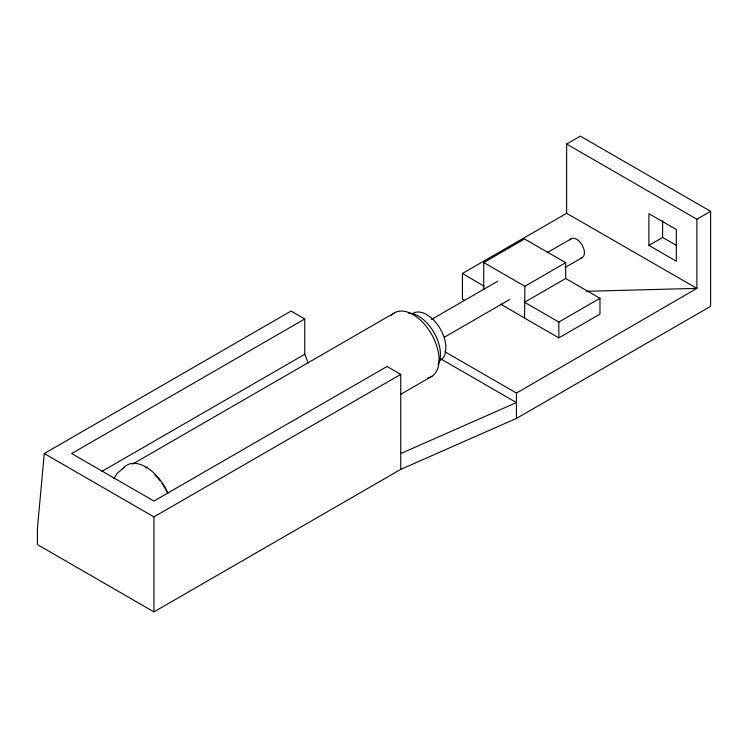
<?xml version="1.0" encoding="UTF-8"?>
<svg xmlns="http://www.w3.org/2000/svg" width="748" height="748" viewBox="0 0 748 748"><rect width="100%" height="100%" fill="white"/><g stroke="black" fill="none" stroke-linecap="round" stroke-linejoin="round"><path stroke-width="1.12" d="M308.139 362.967L304.763 354.272L304.763 318.985L291.047 311.065L44.254 453.55L37.4 528.752L37.4 544.591L153.938 611.873L400.732 469.389L516.457 418.413L516.457 393.074L696.902 288.373L566.638 213.302L462.442 273.459L462.432 299.2L464.452 300.359M566.638 213.302L566.638 144.046L580.345 136.127L710.6 211.329L710.6 306.325L516.457 418.413M483.75 289.672L483.732 262.567L524.544 238.958L565.694 262.67L524.881 286.278L524.563 318.078L558.84 337.872L599.971 314.123L599.971 298.293L565.694 278.499L524.563 302.248L558.84 322.033L599.971 298.293M113.948 478.739L117.043 473.512L124.252 467.238M304.763 318.985L71.677 453.55L153.938 501.048L387.025 366.483L400.732 374.393L400.732 469.389M101.943 471.362L304.763 354.272M132.564 464.087L394.056 313.113M431.484 319.452L497.841 281.145M547.106 252.702L571.238 238.771M444.396 337.189L509.753 299.452M565.058 267.522L582.15 257.658M44.254 453.55L153.938 516.877L400.732 374.393M648.899 245.372L676.323 261.202L676.323 229.533L648.899 213.704L648.899 245.372L662.616 237.453L676.323 245.372M566.638 144.046L696.893 219.248L710.6 211.329M400.685 394.327L431.979 376.263M400.732 453.559L516.457 402.574L440.684 358.834M586.329 291.29L696.902 288.373L696.893 219.248M483.732 262.567L524.881 286.278M444.723 351.663L516.457 393.074M500.674 304.099L524.563 318.078M462.442 273.459L483.984 286.147M662.616 220.492L662.616 237.453M565.694 262.67L565.694 278.499M558.84 322.033L558.84 337.872M153.938 516.877L153.938 611.873M154.92 474.98A36.839 21.271 60 0 1 160.137 480.833M162.026 483.404A36.839 21.271 60 0 1 167.814 493.624M145.701 468.052A36.839 21.898 -61.5 0 1 147.646 467.023M391.494 315.319A36.839 21.271 60 0 1 431.372 333.935A36.839 21.271 60 0 1 427.847 377.983M408.539 313.197A31.023 17.915 60 0 1 434.018 332.561A31.023 17.915 60 0 1 438.048 364.313M412.522 313.664A27.143 15.671 60 0 1 425.808 314.104L430.801 317.461A27.143 15.671 60 0 1 445.901 346.782L445.49 352.308A27.143 15.671 60 0 1 439.132 360.845M570.013 239.902A10.911 6.293 60 0 1 582.15 245.064A10.911 6.293 60 0 1 580.551 258.154M122.934 468.781A37.821 21.832 60 0 1 167.515 492.221"/></g></svg>
